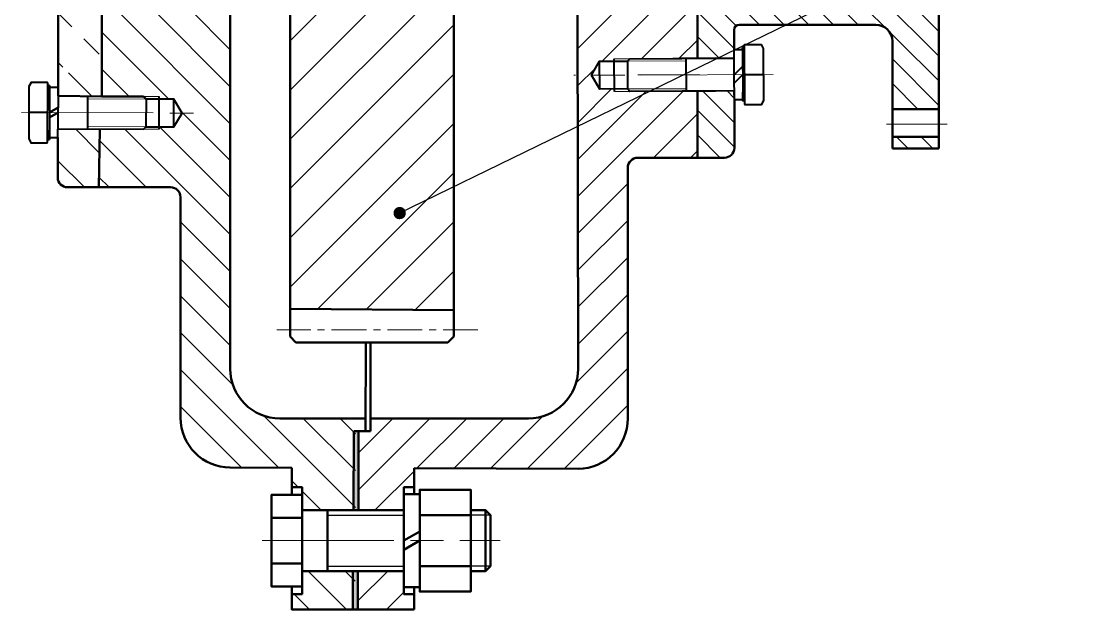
# Model space of a CAD drawing. Header units: millimetres. Extents: x 123 to 1312, y 107 to 948.
# Drawn here: x 355.9 to 552.2, y 299.7 to 406.9 of the extents above; entities that cross this region are included whole.
import ezdxf

# ---------------------------------------------------------------- set-up
doc = ezdxf.new("R2010")
doc.units = ezdxf.units.MM
doc.linetypes.add('ACAD_ISO08W100', pattern=[36, 24, -3, 6, -3])
doc.linetypes.add('CENTER', pattern=[10.159999999999998, 6.35, -1.27, 1.27, -1.27])
for name, color, linetype, lineweight in [('中心线', 1, 'ACAD_ISO08W100', 35), ('剖面线', 6, 'Continuous', 35), ('尺寸', 4, 'Continuous', 25), ('粗实线', 7, 'Continuous', 50), ('细实线', 7, 'Continuous', 20)]:
    doc.layers.add(name, color=color, linetype=linetype, lineweight=lineweight)
pattern_1 = [(135, (-3538.129072147966, -1168.796074194503), (-4.490128060534577, -4.490128060534577), [])]

msp = doc.modelspace()

# ---------------------------------------------------------------- hatches: boundary and pattern name
at = {"layer": '剖面线', "lineweight": 20}
h = msp.add_hatch(dxfattribs=at)
h.set_pattern_fill('ANSI31', color=256, scale=1.5)
h.set_pattern_definition([(45, (-3538.129072147966, -1168.796074194503), (-3.367596045400933, 3.367596045400933), [])])
h.paths.add_polyline_path([(425.5970105539927, 306.7228221350686), (417.2416817402263, 306.7228221350686), (417.2416817402263, 299.7431891066205), (427.4582460282454, 299.7431891066205), (427.451234026777, 302.5350423179996), (425.5970105539927, 302.5350423179996)])
h.paths.add_polyline_path([(466.4016277698752, 334.581558880368), (466.4016277698747, 380.2786365358443, -0.4142135623730952), (468.2130004943606, 382.0900092603304), (479.0808163422912, 382.0900092603295), (479.0808163422912, 394.2414954372643), (466.8032161201813, 394.1919929834089), (463.9730844060518, 394.1805820837155), (463.9712586621008, 394.6334031579759), (461.2920673060466, 394.6226008396002), (459.7735876520937, 397.1429109716244), (457.267327969329, 397.1342517809926), (457.3447261936794, 343.6646423945151, -0.4150612735273193), (448.2879153312215, 334.5815588802777), (417.3301299931427, 334.5815082703448), (417.3301299931427, 317.8497733398415), (425.5970105539927, 317.8497733398415), (425.5970105539927, 322.0375531569105), (427.4582460282454, 322.0375531569105), (427.4684146380432, 325.4916938077115), (457.3447641466823, 325.3656610595328, 0.4142135623769168)])
h.paths.add_polyline_path([(479.0808163422912, 409.2712249964518), (464.589834546407, 409.2712249964518), (457.2497748612991, 409.2606001276204), (457.267327969329, 397.1342517809926), (459.7713680783882, 397.142903302941), (461.2716798319284, 399.6791028355312), (463.950871187983, 399.6899051539069), (463.9490454440324, 400.1427262281666), (466.7791771581619, 400.154137127859), (479.0808163422912, 400.2037365051835)])
h.paths.add_polyline_path([(508.6948337124613, 609.1715357200335), (496.0912113681561, 609.1715357200335), (492.8082318952311, 609.1715357200335), (489.9780771772048, 609.5866250786792), (488.4686613275735, 612.1148966267904), (489.9780771772048, 614.6431681749011), (492.8082318952311, 614.6431681749011), (492.8082318952311, 615.095992929784), (496.0912113681561, 615.095992929784), (508.6948337124613, 615.095992929784), (508.6948337124613, 618.0769899319839, 0.4111339393678041), (506.9024023910324, 619.8506528560797), (503.3364074463143, 619.8506528560795), (475.5098822186619, 619.8506528560795), (475.5098822186619, 643.4377901104606), (470.9473167647798, 643.4377901104606), (470.9402697463952, 641.6817846691863), (462.7169057099809, 641.7147410010875, 0.4175137250915362), (460.9172305366747, 639.9092428227152), (460.6087960005598, 563.257961634843, -0.2845779496551034), (458.9600519353298, 560.6195136482856, 0.2853566091256299), (457.3112858815743, 557.9725545158333), (457.2494374507655, 503.8685356282303), (464.5898345464147, 503.8579102709914), (478.7094872768012, 503.8579102709914), (479.0808163422907, 504.1079517407115), (479.0808163422907, 512.9226131723037), (466.7791771581615, 512.9749981395842), (463.949045444032, 512.9864090392769), (461.2716798319279, 513.4500324319124), (459.7714024013385, 515.9861739433261), (459.7735536333694, 515.9861678329385), (461.2920673060462, 518.506534427843), (463.9712586621004, 518.4957321094673), (463.9730844060514, 518.9485531837274), (466.8032161201809, 518.937142284034), (475.918920966601, 518.900388378514), (479.0808163422907, 521.059768905852), (479.0808163422907, 531.0391260071137), (468.2130004943601, 531.0391260071126, -0.4142135623730951), (466.4016277698743, 532.8504987315987), (466.4016277698743, 558.0049761393332, -0.2694392891487775), (467.8931472323411, 560.5718601990277, 0.2793170502078753), (469.3250526961383, 563.1437892981439), (469.7402735186774, 594.7724638692898, -0.4111339393602236), (471.5327048401059, 596.5461267933392), (487.047411182868, 596.5461267933392, -0.4111339393959939), (488.8398425042988, 594.7724638690706), (488.8398425042988, 580.5084840902246, 0.4142135623730929), (490.613406127597, 578.7349204669263), (506.6509495297732, 578.734920466926), (508.6948337124613, 578.734920466926), (508.6948337124613, 583.5060768305486), (502.9528806982089, 583.5060768305486), (500.1227259801844, 583.5060768305486), (497.4435128471096, 583.9589015854319), (495.9340969974783, 586.4871731335431), (497.4435128471096, 589.0154446816539), (500.1227259801844, 589.0154446816539), (500.1227259801844, 589.4682694365367), (502.9528806982089, 589.4682694365367), (508.6948337124613, 589.4682694365367), (508.6948337124613, 600.6969210788618), (508.6948337124613, 606.1904394170394)])
h = msp.add_hatch(dxfattribs=at)
h.set_pattern_fill('ANSI31', color=256, scale=2)
h.set_pattern_definition([(45, (-3538.129072147966, -1168.796074194503), (-4.490128060534577, 4.490128060534577), [])])
h.paths.add_polyline_path([(434.7022022088795, 558.8308128871897), (404.8678293802636, 558.574287265639), (404.8678374463316, 492.9896653916992), (404.8678419018452, 492.9896653916992), (404.8678419018452, 491.1782921449649), (434.7022179596788, 491.178299090978)])
h.paths.add_polyline_path([(434.702234077155, 421.9508418592195), (404.8678421246213, 421.9508431224792), (404.8678504134641, 354.5548478209535), (434.7022498279553, 354.2983219708101)])
h = msp.add_hatch(dxfattribs=at)
h.set_pattern_fill('ANSI31', color=256, scale=2, angle=90)
h.set_pattern_definition(pattern_1)
h.paths.add_polyline_path([(370.5520936205876, 536.4202433991202), (364.3037679565978, 536.4202433991206, 0.4171565388004316), (362.5231229110573, 534.5981187013692), (362.5594321380713, 527.3634533921484), (362.5658222418983, 525.7785796322287), (370.5520936205876, 525.810779738382)])
h.paths.add_polyline_path([(370.5520936205876, 519.8485386704622), (362.5898612039177, 519.8164354877779), (362.5962523685776, 518.231298620072), (362.596252368578, 456.5645676337219), (366.6068009379965, 456.5645676337219), (366.606800937996, 500.2423979735988, -0.4142135623556514), (368.3876531214319, 502.0465314399819), (370.5520936205858, 502.0465314399819), (370.5520936205858, 503.8579041644675)])
h.paths.add_polyline_path([(370.2124413627175, 387.319724983997), (362.5658222419024, 387.3505556352134), (362.5594321380754, 385.7656818752941), (362.5229157732033, 378.4897440516133, 0.4142135623777067), (364.3270492398628, 376.7088918683223), (370.0002047852327, 376.7088918683223)])
h = msp.add_hatch(dxfattribs=at)
h.set_pattern_fill('ANSI31', color=256, scale=2, angle=90)
h.set_pattern_definition(pattern_1)
edge = h.paths.add_edge_path()
edge.add_line((370.5520936205926, 393.2812817691768), (370.5520936205903, 411.0826038274618))
edge.add_line((362.590013349251, 393.3504348691831), (370.552093620593, 393.2498637586887))
edge.add_line((362.5962513077448, 518.2315617278582), (362.5962523685798, 394.8978366469073))
edge.add_line((366.606800938001, 412.8634560107985), (366.6068009379865, 500.2423979750977))
edge.add_arc((368.3992937629614, 412.8750966524233), 1.792530622353851, 180.3720797378972, 270.3720797378451)
edge.add_line((370.5520936205899, 411.0826038274618), (368.4109344045933, 411.0826038274613))
h = msp.add_hatch(dxfattribs=at)
h.set_pattern_fill('ANSI31', color=256, angle=90)
h.set_pattern_definition([(135, (-3538.129072147966, -1168.796074194503), (-2.245064030267288, -2.245064030267288), [])])
h.paths.add_polyline_path([(523.0873730761041, 422.632633240343), (482.3573790268606, 422.6326332403428), (482.3573790268611, 412.6700832556699, -0.4142135623730951), (481.4516926646179, 411.7643968934267), (479.0808163422912, 411.7643968934267), (479.0808163422912, 409.2712249964518), (479.0808163422912, 400.2037365051835), (485.7939550265287, 400.2308034263999), (485.7876206854444, 401.8018469087533), (485.7876206854439, 405.4245923577255, -0.4142135623730921), (486.6933070476871, 406.3302787199686), (511.6232302661051, 406.3302787199691, -0.4142135623730978), (514.6232302661051, 403.3302787199691), (514.6232302661051, 390.9567281808402), (523.0873730761036, 390.9567281808402)])
h.paths.add_polyline_path([(485.8244398551196, 392.6699552444632), (485.8179939885481, 394.2686592819502), (479.0808163422912, 394.2414954372643), (479.0808163422912, 382.0900092603295), (484.0130671306338, 382.090009260329, 0.4142135623731221), (485.8244398551201, 383.9013819848151)])
h.paths.add_polyline_path([(523.0873730761036, 385.8782424948402), (514.6232302661051, 385.8782424948402), (514.6232302661051, 383.7622067923403), (523.0873730761036, 383.7622067923403)])
h = msp.add_hatch(dxfattribs=at)
h.set_pattern_fill('ANSI31', color=256, scale=1.5, angle=90)
h.set_pattern_definition([(135, (-3538.129072147966, -1168.796074194503), (-3.367596045400933, -3.367596045400933), [])])
h.paths.add_polyline_path([(393.9598288710667, 409.271231102977), (385.0430754164759, 409.2712311029766), (370.5520936205908, 409.2712311029761), (370.5520936205926, 393.2498637586887), (378.1744531764471, 393.2498637586896), (381.0045848905788, 393.2384528589973), (381.0027591466264, 392.7856317847375), (383.681950502681, 392.7748294663618), (385.1811603465108, 390.2404926552263), (383.6615630285646, 387.7183274704312), (380.9823716725086, 387.7291297888069), (380.9805459285576, 387.2763087145461), (378.150414214429, 387.2877196142394), (370.2124413627175, 387.319724983997), (370.0002047852327, 376.7088918683223), (383.0915925241538, 376.7088918683228, -0.4142135623730951), (384.9029652486397, 374.8975191438367), (384.9029652486402, 334.6780884547884, 0.4142135623717305), (393.9598288710276, 325.6212248323584), (405.2040074111192, 325.5758890648369), (405.189741080007, 322.0375531569105), (407.0453482725807, 322.0375531569105), (407.0453482725807, 317.8497733398415), (411.6782061378399, 317.8497733398415), (416.7590322849719, 317.8497733398415), (416.8197079232632, 334.5815074359082), (403.016707299711, 334.5814848706821, -0.4142140411964333), (393.9598288710754, 343.6383484930989)])
h.paths.add_polyline_path([(416.7186817234156, 306.7228221350686), (411.6782061378399, 306.7228221350686), (407.0453482725807, 306.7228221350686), (407.0453482725807, 303.9309689236895), (407.0453482725807, 302.5350423179996), (405.184112798328, 302.5350423179996), (405.184112798328, 300.6738068437469), (405.184112798328, 299.7431891066205), (407.0453482725807, 299.7431891066205), (416.7186817234156, 299.7431891066205)])
h = msp.add_hatch(color=256, dxfattribs=at)
h.dxf.hatch_style = 1
h.paths.add_polyline_path([(417.3301299931427, 332.2402632886094), (416.4814845284541, 332.2433408001787), (416.4292923089097, 317.8509691025404), (417.3301299931427, 317.8497733398415)])
h.paths.add_polyline_path([(417.2416817402263, 306.7228221350686), (416.3224907397325, 306.7228221350688), (416.3224907397325, 299.7431891066208), (417.2416817402263, 299.7431891066205)])

# ---------------------------------------------------------------- linework, layer by layer
at = {"lineweight": 50}
for p, q in [((434.7022509462067, 349.4952311921652), (434.7022005636391, 565.897417027694)), ((404.8678419018456, 423.7622153247164), (404.8678510357145, 349.4953750417212)), ((404.9010835670083, 354.554562071512), (434.7343874192188, 354.2980456413688)), ((405.933445301202, 348.4297807762343), (404.8678510357145, 349.4953750417212)), ((433.6367928472459, 348.4297807762343), (434.7022432631779, 349.4952311921654)), ((433.6367928472459, 348.4297807762343), (405.933445301202, 348.4297807762343))]:
    msp.add_line(p, q, dxfattribs=at)
at = {"layer": '中心线', "lineweight": 20}
for p, q in [((513.5666041182785, 388.2416530439978), (524.608911632743, 388.2416530439978)), ((399.7952916252625, 312.286297737455), (443.1660360375618, 312.286297737455))]:
    msp.add_line(p, q, dxfattribs=at)
at = {"layer": '中心线', "linetype": 'CENTER', "lineweight": 20}
msp.add_line((439.0987403374943, 350.6932109555682), (402.4635198389301, 350.6939006923346), dxfattribs=at)
at = {"layer": '中心线', "lineweight": 20}
for points in [[(492.8971066463009, 397.2573535680301), (456.5502624211585, 397.1317743013765)], [(479.5456568975692, 397.2244901769161), (468.2251300409976, 397.1788465781444)], [(355.9287020985312, 390.3584365887784), (387.255388113922, 390.2321295091303)]]:
    msp.add_lwpolyline(points, dxfattribs=at)
at = {"layer": '剖面线', "lineweight": 20}
msp.add_line((419.5014495979954, 348.4297807762343), (419.0014495979954, 348.4297807762343), dxfattribs=at)
at = {"layer": '尺寸', "lineweight": 25}
for points in [[(424.8860565940686, 371.9835068532811), (424.7222045707786, 372.0197501574844), (601.2358009813797, 457.9857454291534), (593.9933013864193, 457.9857454291534)], [(427.4510549465813, 302.6063437320215), (427.410606368654, 302.6467923099478)]]:
    msp.add_lwpolyline(points, dxfattribs=at)
at = {"layer": '尺寸', "lineweight": 0, "transparency": 33554559}
for points in [[(424.3264039125843, 373.0200277940262), (424.8394965269417, 372.0135768966336), (424.0895919367267, 372.8621531434549)], [(424.6026845510842, 373.1186994506334), (424.3264039125843, 373.0200277940262), (424.8394965269417, 372.0135768966336)], [(424.8394965269417, 372.0135768966336), (424.8986995209052, 373.1384337819547), (424.6026845510842, 373.1186994506334)], [(425.1947144907272, 373.0792307879901), (424.8394965269417, 372.0135768966336), (424.8986995209052, 373.1384337819547)], [(425.4512607979059, 372.960824800062), (425.1947144907272, 373.0792307879901), (424.8394965269417, 372.0135768966336)], [(424.8394965269417, 372.0135768966336), (425.6880727737616, 372.7634814868475), (425.4512607979059, 372.960824800062)], [(423.7738426355845, 372.3687948604193), (424.8394965269417, 372.0135768966336), (423.7146396416201, 372.0727798905978)], [(424.8394965269417, 372.0135768966336), (423.7146396416201, 372.0727798905978), (423.7343739729413, 371.7767649207767)], [(423.7343739729413, 371.7767649207767), (423.8330456295489, 371.5004842822766), (424.8394965269417, 372.0135768966336)], [(423.8922486235124, 372.6253411675978), (423.7738426355845, 372.3687948604193), (424.8394965269417, 372.0135768966336)], [(423.8330456295489, 371.5004842822766), (424.8394965269417, 372.0135768966336), (423.99092028012, 371.2636723064197)], [(424.8394965269417, 372.0135768966336), (424.0895919367267, 372.8621531434549), (423.8922486235124, 372.6253411675978)], [(424.8394965269417, 372.0135768966336), (423.99092028012, 371.2636723064197), (424.2079979246555, 371.0663289932052)], [(424.2079979246555, 371.0663289932052), (424.4842785631554, 370.928188673955), (424.8394965269417, 372.0135768966336)], [(424.4842785631554, 370.928188673955), (424.8394965269417, 372.0135768966336), (424.7802935329764, 370.8887200113122)], [(424.8394965269417, 372.0135768966336), (424.7802935329764, 370.8887200113122), (425.0763085027975, 370.9084543426341)], [(425.8459474243346, 372.5266695109906), (424.8394965269417, 372.0135768966336), (425.6880727737616, 372.7634814868475)], [(425.9446190809413, 372.2306545411691), (425.8459474243346, 372.5266695109906), (424.8394965269417, 372.0135768966336)], [(424.8394965269417, 372.0135768966336), (425.9643534122624, 371.954373902669), (425.9446190809413, 372.2306545411691)], [(425.0763085027975, 370.9084543426341), (425.3525891412983, 371.007125999241), (424.8394965269417, 372.0135768966336)], [(425.3525891412983, 371.007125999241), (424.8394965269417, 372.0135768966336), (425.5894011171549, 371.1650006498123)], [(424.8394965269417, 372.0135768966336), (425.5894011171549, 371.1650006498123), (425.7867444303693, 371.3820782943478)], [(425.7867444303693, 371.3820782943478), (425.905150418298, 371.6583589328479), (424.8394965269417, 372.0135768966336)], [(425.905150418298, 371.6583589328479), (424.8394965269417, 372.0135768966336), (425.9643534122624, 371.954373902669)]]:
    msp.add_solid(points, dxfattribs=at)
at = {"layer": '粗实线', "lineweight": 50}
for p, q in [((362.5962513077448, 518.2315617278582), (362.5962523685798, 394.8978366469073)), ((523.0873730761041, 423.9335518083562), (523.0873730761036, 383.7622067923403)), ((370.5520936205926, 393.2812817691768), (370.5520936205903, 411.0826038274618)), ((393.9598288710663, 411.2637410999134), (393.9598288710745, 343.6383484930989)), ((457.3447641474463, 343.6384225023253), (457.2481702529954, 410.369123998029)), ((457.3447641474463, 343.6384225023253), (457.2481702529954, 410.369123998029)), ((479.0808163422912, 400.2037365051901), (479.0808163422912, 409.2712249964518)), ((479.0808163422912, 400.2037365051901), (479.0808163422912, 409.2712249964518)), ((486.6933070476871, 406.3302787199686), (511.6232302661051, 406.3302787199689)), ((485.7876206854444, 401.8018469087538), (485.7876206854444, 405.4245923577257)), ((514.6232302661051, 383.7622067923403), (514.6232302661051, 403.3302787199691)), ((487.6727251604707, 402.2186874963093), (487.3331038338174, 402.2186874963093)), ((487.3331038338174, 402.2186874963093), (487.3331038338174, 401.8080781922993)), ((487.6727251604707, 402.2186874963093), (487.3331038338174, 402.2186874963093)), ((487.3331038338174, 402.2186874963093), (487.3331038338174, 401.8080781922993)), ((457.2497748613, 400.2037365051901), (457.2628848348072, 400.2037365051901)), ((360.710890606199, 395.250864816207), (361.0505119328541, 395.250864816207)), ((361.0505119328541, 395.250864816207), (361.049112637344, 394.9038114980829)), ((362.590013349251, 393.3504348691831), (370.552093620593, 393.2498637586887)), ((370.552093620593, 393.2498637586887), (378.1744531764475, 393.2498637586896)), ((378.1744531764475, 393.2498637586896), (378.6254485067516, 392.7952169404791)), ((479.0808163422912, 394.2414954372705), (479.0808163422912, 382.0900092603295)), ((479.0808163422912, 394.2414954372705), (479.0808163422912, 382.0900092603295)), ((485.8244398551196, 392.6699552444634), (485.8244398551196, 383.9013819848151)), ((362.5742968945015, 391.2420546235303), (361.0271456486553, 390.3488064352639)), ((514.6232302661051, 390.9567281808402), (523.0873730761036, 390.9567281808402)), ((362.5742968945015, 390.3488064352639), (361.0271456486553, 389.4555582469975)), ((370.2124550663425, 387.3204101009405), (370.0002047852327, 376.7088918683223)), ((360.6712838874196, 385.4276051315946), (361.0108941721596, 385.4248665156686)), ((361.0108941721596, 385.4248665156686), (361.0122934676679, 385.771919833792)), ((362.5594321380754, 385.7656818752941), (362.5229157732033, 378.4897440516527)), ((514.6232302661051, 385.8782424948402), (523.0873730761036, 385.8782424948402)), ((523.0873730761036, 383.7622067923403), (514.6232302661051, 383.7622067923403)), ((479.0808163422912, 382.0900092603295), (468.2130004943606, 382.0900092603295)), ((479.0808163422912, 382.0900092603295), (468.2130004943606, 382.0900092603295)), ((480.5828254720504, 382.0900092603295), (479.0808163422912, 382.0900092603295)), ((484.0130671306342, 382.090009260329), (479.0808163422912, 382.0900092603295)), ((466.4016277698752, 334.5815588802661), (466.4016277698752, 380.2786365358443)), ((466.4016277698752, 334.5815588802661), (466.4016277698752, 380.2786365358443)), ((364.3270492397965, 376.7088918683223), (383.0915925241538, 376.7088918683223)), ((384.9029652486392, 374.8975191438367), (384.9029652486392, 334.6780884547888)), ((418.6607946796448, 348.4310161206695), (418.6020641186451, 332.2356507711925)), ((419.5014760775748, 332.2323891609863), (419.5014495979954, 348.4297807762343)), ((418.6105710986926, 334.5815103636198), (403.0166924935052, 334.5814848706698)), ((448.2879005250156, 334.5815588802661), (419.5014722372166, 334.5815118200696)), ((416.4814845284536, 332.2433408001787), (416.4292923089092, 317.8509691025404)), ((416.481480192163, 332.2421450374798), (419.5014760775748, 332.2323891609863)), ((417.3301299931427, 332.2323891609863), (417.3301299931427, 317.8497733398415)), ((405.2040074111192, 325.5758890648369), (393.8867967349756, 325.6215192929924)), ((457.3447641466987, 325.3656610595328), (427.4684146380432, 325.4916938077115)), ((416.3224907397325, 306.7228221350688), (416.3224907397325, 299.7431891066208)), ((427.4510549465813, 302.6063437320215), (427.4582460282454, 299.7431891066205))]:
    msp.add_line(p, q, dxfattribs=at)
at = {"layer": '粗实线', "lineweight": 40}
for points in [[(487.71195505787, 392.4888870633172), (487.6711801096335, 402.6018910551718), (487.746193852684, 402.7154006143935), (490.6895308353714, 402.7272679500743), (491.1075075813878, 402.0119748477837), (491.1458482043554, 392.5027322882775), (490.7338051261786, 391.7463568992184), (487.7904681434911, 391.7344895635381), (487.7143893831371, 391.8851256309686), (487.71195505787, 392.4888870633172), (487.3723392521724, 392.4875177553545), (487.3661012936745, 394.0346564257486)], [(487.71195505787, 392.4888870633172), (487.6711801096335, 402.6018910551718), (487.746193852684, 402.7154006143935), (490.6895308353714, 402.7272679500743), (491.1075075813878, 402.0119748477837), (491.1458482043554, 392.5027322882775), (490.7338051261786, 391.7463568992184), (487.7904681434911, 391.7344895635381), (487.7143893831371, 391.8851256309686), (487.71195505787, 392.4888870633172), (487.3723392521724, 392.4875177553545), (487.3661012936745, 394.0346564257486)], [(485.7938586439423, 400.2547082383519), (485.7876206854444, 401.8018469087538), (487.3347593558519, 401.8080848672523), (487.3653405670293, 394.2233318733563), (487.3715785255281, 392.6761932029626), (485.8244398551196, 392.6699552444634), (485.8182018966218, 394.2170939148571)], [(485.8060302702825, 397.2359010766083), (485.7876206854444, 401.8018469087538), (487.3347593558519, 401.8080848672523), (487.3653405670293, 394.2233318733563), (487.3715785255281, 392.6761932029626), (485.8244398551196, 392.6699552444634), (485.8060302702825, 397.2359010766083)], [(482.3878080927084, 394.2548290043833), (466.8032161201813, 394.1919929834089), (466.348569301977, 394.6429883137175), (461.2920673060466, 394.6226008396002), (459.7724699880987, 397.1447660243962), (461.2716798319284, 399.6791028355312), (466.3281818278606, 399.6994903096486), (466.348569301977, 394.6429883137175)], [(485.8179939885486, 394.2686592819502), (466.8032161201813, 394.1919929834089), (466.348569301977, 394.6429883137175), (461.2920673060466, 394.6226008396002), (459.7724699880987, 397.1447660243962), (461.2716798319284, 399.6791028355312), (466.3281818278606, 399.6994903096486), (466.348569301977, 394.6429883137175)], [(461.2920673060466, 394.6226008396002), (461.2716798319284, 399.6791028355312)], [(461.2920673060466, 394.6226008396002), (461.2716798319284, 399.6791028355312)], [(463.9730844060518, 394.1805820837155), (463.950871187983, 399.6899051539071), (463.9490454440324, 400.1427262281666)], [(463.9730844060518, 394.1805820837155), (463.950871187983, 399.6899051539071), (463.9490454440324, 400.1427262281666)], [(466.3281818278606, 399.6994903096486), (466.7791771581619, 400.154137127859), (485.7939550265273, 400.2308034263999), (475.7978635538952, 400.1904998615466)], [(466.3281818278606, 399.6994903096486), (466.7791771581619, 400.154137127859), (482.363769130689, 400.2169731488339), (475.7978635538952, 400.1904998615466)], [(477.0053864185797, 400.1953685120823), (477.0294253805992, 394.2332243676312)], [(477.0053864185797, 400.1953685120823), (477.0294253805992, 394.2332243676312)], [(485.8060302702825, 397.2359010766083), (487.3469309821921, 398.7892777055022)], [(485.8060302702825, 397.2359010766083), (487.3469309821921, 398.7892777055022)], [(485.8122682287803, 395.688762406214), (487.35316894069, 397.2421390351069)], [(485.8122682287803, 395.688762406214), (487.35316894069, 397.2421390351069)], [(487.6927847463876, 397.2435083430701), (491.126677892873, 397.2573535680301)], [(487.6927847463876, 397.2435083430701), (491.126677892873, 397.2573535680301)], [(362.590013349251, 393.3504348691831), (362.5962513077516, 394.8975735395843), (361.049112637344, 394.9038114980829), (361.0185314261657, 387.3190585041868), (361.0122934676679, 385.7719198337927), (362.5594321380754, 385.7656818752941), (362.5656700965733, 387.3128205456883)], [(362.5962513077516, 394.8975735395843), (362.565822241902, 387.3505556352134), (378.150414214429, 387.2877196142394), (378.6050610326324, 387.7387149445487), (383.6615630285646, 387.7183274704312), (385.1811603465108, 390.2404926552263), (383.681950502681, 392.7748294663618), (378.6254485067516, 392.7952169404791), (378.6050610326324, 387.7387149445487)], [(367.9482439160297, 393.291095142913), (367.9242049540112, 387.3289509984625)], [(380.9805459285576, 387.2763087145461), (381.0027591466264, 392.7856317847372), (381.0045848905788, 393.2384528589973)], [(383.6615630285646, 387.7183274704312), (383.681950502681, 392.7748294663618)], [(360.6910872468084, 390.3392349739008), (357.257194100323, 390.3530801988611)], [(361.0115327410235, 385.583244386185), (361.0177706995214, 387.1303830565791)]]:
    msp.add_lwpolyline(points, dxfattribs=at)
at = {"layer": '粗实线', "lineweight": 20}
for points in [[(466.7791771581619, 400.154137127859), (463.9490454440324, 400.1427262281666)], [(466.7791771581619, 400.154137127859), (463.9490454440324, 400.1427262281666)], [(378.1744531764475, 393.2498637586896), (381.0045848905788, 393.2384528589973)], [(466.8032161201813, 394.1919929834089), (463.9730844060518, 394.1805820837155)], [(466.8032161201813, 394.1919929834089), (463.9730844060518, 394.1805820837155)], [(378.150414214429, 387.2877196142394), (380.9805459285576, 387.2763087145461)]]:
    msp.add_lwpolyline(points, dxfattribs=at)
at = {"layer": '粗实线', "lineweight": 40}
msp.add_lwpolyline([(360.671916935325, 385.5846136941484), (360.7126918835597, 395.6976176860023), (360.6376781405093, 395.8111272452247), (357.6943411578245, 395.8229945809051), (357.2763644118081, 395.1077014786142), (357.2380237888406, 385.5984589191082), (357.6500668670146, 384.842083530049), (360.5934038497021, 384.8302161943686), (360.6694826100579, 384.9808522617986)], close=True, dxfattribs=at)
at = {"layer": '粗实线', "lineweight": 50}
for points in [[(405.184112798328, 321.5722442883477), (405.184112798328, 320.6416265512214), (405.2040074111192, 325.5758890648367)], [(427.4582460282454, 303.829814821828), (427.4582460282454, 302.5350423179996), (425.5970105539927, 302.5350423179996), (425.5970105539927, 322.0375531569105), (427.4582460282454, 322.0375531569105), (427.4683982309762, 325.48612054661)], [(405.184112798328, 322.0375531569105), (407.0453482725807, 322.0375531569105), (407.0453482725807, 303.0003511865632)], [(427.4582460282454, 322.0375531569105), (427.4582460282454, 320.7427806530829)], [(407.0453482725807, 317.8497733398415), (411.6782061378399, 317.8497733398415), (411.6782061378399, 306.7228221350686), (407.0453482725807, 306.7228221350686), (407.0453482725807, 312.286297737455), (407.0453482725807, 303.9309689236895), (401.4616418498208, 303.9309689236895), (401.4616418498208, 320.6416265512214), (407.0453482725807, 320.6416265512214), (407.0453482725807, 316.4538467341524), (401.4616418498208, 316.4538467341524)], [(425.5970105539927, 310.6273704669254), (428.4900178672324, 312.286297737455), (428.4900178672324, 303.0003511865632), (437.775964418126, 303.0003511865632), (437.775964418126, 321.5722442883477), (428.4900178672324, 321.5722442883477), (428.4900178672324, 303.0003511865632)], [(428.4900178672324, 313.9452250079855), (425.5970105539927, 312.286297737455), (425.5970105539927, 303.829814821828), (428.4900178672324, 303.829814821828), (428.4900178672324, 320.7427806530829), (425.5970105539927, 320.7427806530829)], [(425.5970105539927, 317.8497733398415), (411.6782061378399, 317.8497733398415)], [(437.775964418126, 316.9191556027151), (428.4900178672324, 316.9191556027151)], [(440.4666635276426, 317.8497733398415), (437.775964418126, 317.8497733398415)], [(407.0453482725807, 312.286297737455), (407.0453482725807, 302.5350423179996), (405.184112798328, 302.5350423179996)], [(407.0453482725807, 303.9309689236895), (407.0453482725807, 308.098517920386), (401.4616418498208, 308.098517920386)], [(411.6782061378399, 306.7228221350686), (425.5970105539927, 306.7228221350686)], [(417.2416817402263, 306.7228221350686), (417.2416817402263, 299.7431891066205)], [(437.775964418126, 303.0003511865632), (437.775964418126, 307.6332090518233), (428.4900178672324, 307.6332090518233)], [(437.775964418126, 306.7228221350686), (440.4666635276426, 306.7228221350686)], [(405.184112798328, 300.6738068437469), (405.184112798328, 303.9309689236895), (405.184112798328, 299.7431891066205), (407.0453482725807, 299.7431891066205), (427.4582460282454, 299.7431891066205)]]:
    msp.add_lwpolyline(points, dxfattribs=at)
msp.add_lwpolyline([(441.3972812647698, 307.6332090518233), (441.3972812647698, 316.9191556027151), (440.4666635276426, 317.8497733398415), (440.4666635276426, 306.7228221350686)], close=True, dxfattribs=at)
for centre, radius, start, end in [((486.6933070476871, 405.4245923577257), 0.9056863622429999, 90, 180), ((511.6232302661051, 403.3302787199691), 3, 0, 90), ((484.0130671306342, 383.9013819848151), 1.811372724486, 270, 0), ((468.2130004943606, 380.2786365358443), 1.811372724486, 90, 180), ((364.3154085981646, 378.5013846932834), 1.792530622353851, 180.3720797378972, 270.3720797378451), ((383.0915925241538, 374.8975191438367), 1.811372724486, 0, 90), ((403.0166924935052, 343.6383484931), 9.056863622429999, 180, 270), ((448.2879005250156, 343.6384225026957), 9.056863622429999, 270, 0), ((393.9598288710699, 334.6780884547884), 9.056863622429999, 180, 270), ((457.2652470479211, 334.5020417814878), 9.136726747884412, 270.4986525044044, 0.4986525043783642)]:
    msp.add_arc(centre, radius, start, end, dxfattribs=at)
at = {"layer": '细实线', "lineweight": 20}
for points in [[(477.0072121625303, 399.7425474378224), (466.3281818278606, 399.6994903096486)], [(477.0072121625303, 399.7425474378224), (466.3281818278606, 399.6994903096486)], [(466.348569301977, 394.6429883137175), (477.0275996366486, 394.6860454418913)], [(466.348569301977, 394.6429883137175), (477.0275996366486, 394.6860454418913)], [(367.94641817208, 392.8382740686525), (378.6254485067516, 392.7952169404791)], [(378.6050610326324, 387.7387149445487), (367.9260306979636, 387.7817720727219)]]:
    msp.add_lwpolyline(points, dxfattribs=at)
at = {"layer": '细实线', "lineweight": 25}
for points in [[(411.6782061378399, 317.8497733398415), (411.6782061378399, 316.9191556027151), (425.5970105539927, 316.9191556027151)], [(441.3972812647698, 316.9191556027151), (437.775964418126, 316.9191556027151)], [(411.6782061378399, 306.7228221350686), (411.6782061378399, 307.6332090518233), (425.5970105539927, 307.6332090518233)], [(441.3972812647698, 307.6332090518233), (437.775964418126, 307.6332090518233)]]:
    msp.add_lwpolyline(points, dxfattribs=at)

doc.saveas('drawing.dxf')
